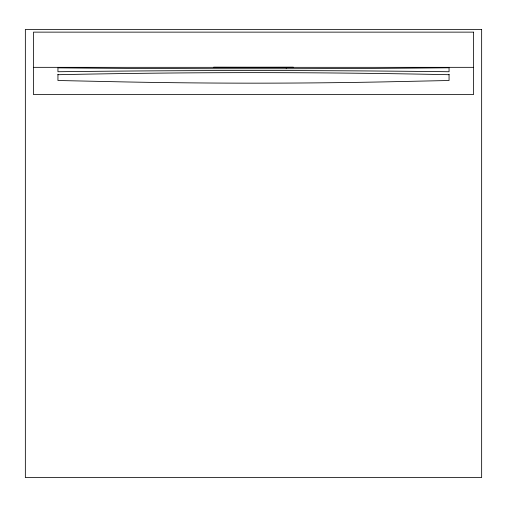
<?xml version="1.0" encoding="UTF-8"?>
<svg xmlns="http://www.w3.org/2000/svg" width="507" height="507" viewBox="0 0 507 507"><rect width="100%" height="100%" fill="white"/><g stroke="black" fill="none" stroke-linecap="round" stroke-linejoin="round"><path stroke-width="0.76" d="M33.5 67.336L473.5 67.336M449.056 74.263L449.056 80.505L384.325 81.887A1004.056 149.508 0 0 1 122.675 81.887L57.944 80.505L57.944 74.263M57.944 74.713A1009.481 109.011 0 0 1 449.056 74.713M293.312 67.184A1013.005 67.761 0 0 1 213.688 67.184M481.65 29.425L25.35 29.425L25.35 477.575L481.65 477.575L481.65 29.425M473.5 32.137L33.5 32.137L33.5 94.613L473.5 94.613L473.5 32.137M286.195 68.737L220.805 68.737A1411.703 94.429 0 0 1 57.937 67.849L57.944 71.741A1409.466 123.271 0 0 1 449.056 71.741L449.056 67.78A1411.703 94.429 0 0 1 286.195 68.737"/></g></svg>
